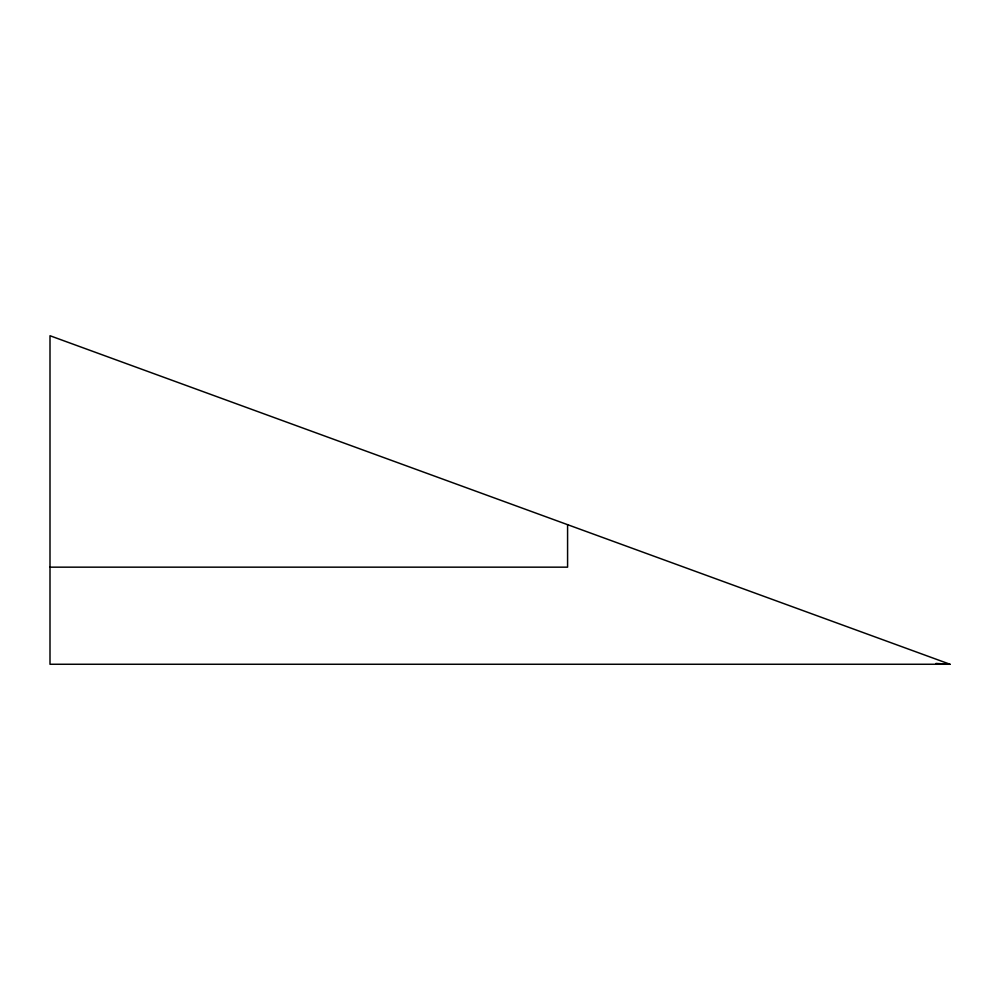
<?xml version="1.0" encoding="UTF-8"?>
<svg xmlns="http://www.w3.org/2000/svg" width="1000" height="1000" viewBox="0 0 1000 1000"><rect width="100%" height="100%" fill="white"/><g stroke="black" fill="none" stroke-linecap="round" stroke-linejoin="round"><path stroke-width="1.5" d="M50 567.163L567.587 567.163L567.587 524.675M950 664.262L50 664.262L50 335.737L950 664.262L935.962 663.45"/></g></svg>
